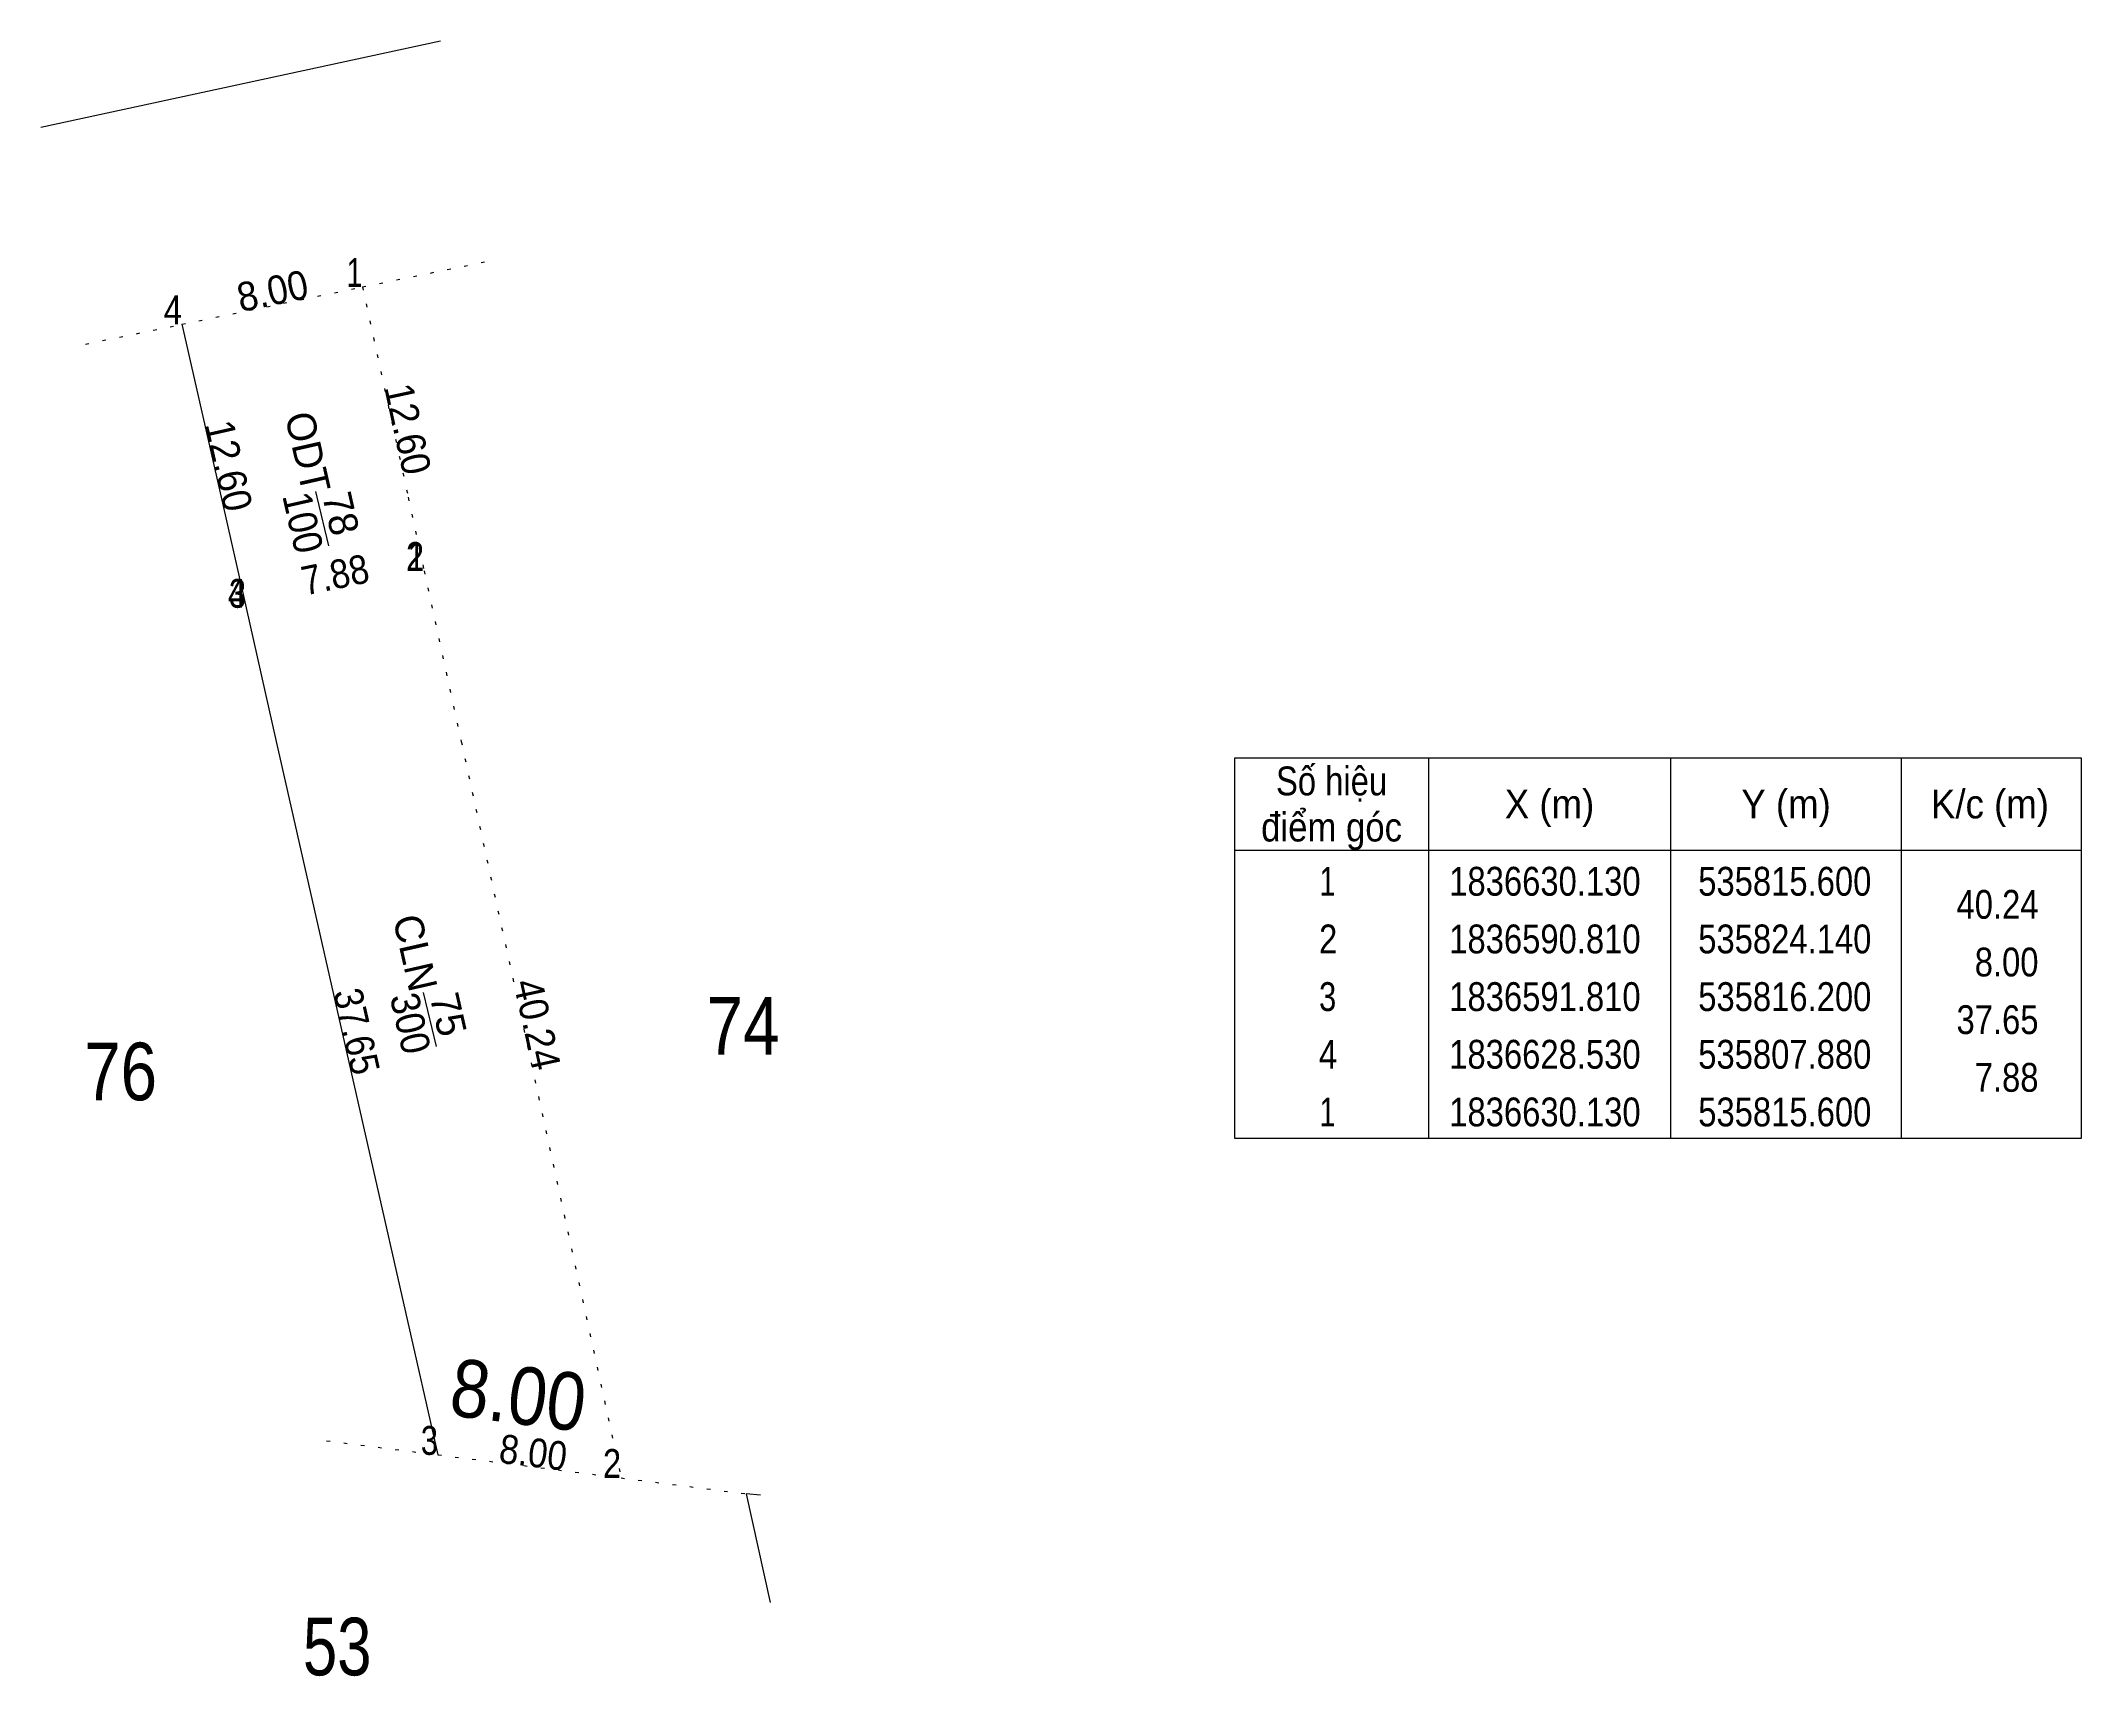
# Model space of a CAD drawing. Header units: metres. Extents: x 535312 to 535887, y 1836524 to 1836667.
# Drawn here: x 535799 to 535887.4, y 1836582.2 to 1836653.1 of the extents above.
import ezdxf
from ezdxf.enums import TextEntityAlignment as Align

# ---------------------------------------------------------------- set-up
doc = ezdxf.new("R2010")
doc.units = ezdxf.units.M
doc.header["$LTSCALE"] = 0.5
doc.linetypes.add('DOTTED', pattern=[1.5, 0.3, -1.2])
for name, color, linetype, lineweight in [('10', 7, 'DOTTED', 13), ('51', 7, 'Continuous', 13), ('63', 7, 'Continuous', 13)]:
    doc.layers.add(name, color=color, linetype=linetype, lineweight=lineweight)

msp = doc.modelspace()

# ---------------------------------------------------------------- linework, layer by layer
at = {"layer": '10'}
for p, q in [((535812.93, 1836642.44), (535818.38, 1836643.56)), ((535805.1, 1836640.82), (535812.93, 1836642.44)), ((535800.92, 1836639.96), (535805.1, 1836640.82)), ((535811.37, 1836592.42), (535816.2, 1836591.81)), ((535816.2, 1836591.81), (535824.14, 1836590.81)), ((535824.14, 1836590.81), (535829.56, 1836590.12))]:
    msp.add_line(p, q, dxfattribs=at)
at = {"layer": '10', "linetype": 'Continuous'}
msp.add_line((535830.18, 1836590.06), (535829.56, 1836590.12), dxfattribs=at)
at = {"layer": '10'}
for points in [[(535812.93, 1836642.44), (535814.91, 1836633.32), (535815.6, 1836630.13)], [(535815.6, 1836630.13), (535817.21, 1836622.73), (535824.14, 1836590.81)]]:
    msp.add_lwpolyline(points, dxfattribs=at)
at = {"layer": '10', "linetype": 'Continuous'}
msp.add_lwpolyline([(535830.18, 1836590.06), (535829.56, 1836590.12), (535830.6, 1836585.41)], dxfattribs=at)
at = {"layer": '51'}
for points in [[(535805.1, 1836640.82), (535806.8, 1836633.32), (535807.88, 1836628.53)], [(535807.88, 1836628.53), (535809.19, 1836622.73), (535816.2, 1836591.81)]]:
    msp.add_lwpolyline(points, dxfattribs=at)
at = {"layer": '63'}
for p, q in [((535798.98, 1836649.37), (535816.31, 1836653.11)), ((535859.14, 1836622.02), (535859.14, 1836605.52)), ((535869.64, 1836622.02), (535869.64, 1836605.52)), ((535879.64, 1836622.02), (535879.64, 1836605.52)), ((535850.74, 1836618.02), (535887.44, 1836618.02)), ((535815.55, 1836611.86), (535816.12, 1836609.51))]:
    msp.add_line(p, q, dxfattribs=at)
msp.add_lwpolyline([(535810.89, 1836633.57), (535810.95, 1836633.32), (535811.46, 1836631.22)], dxfattribs=at)
msp.add_lwpolyline([(535850.74, 1836622.02), (535887.44, 1836622.02), (535887.44, 1836605.52), (535850.74, 1836605.52)], close=True, dxfattribs=at)

# ---------------------------------------------------------------- texts
for s, width, p in [(' 1', 0.75, (535812.93, 1836642.44)), (' 4', 0.85, (535805.1, 1836640.82)), (' 2', 0.85, (535815.6, 1836630.13)), (' 1', 0.75, (535815.6, 1836630.13)), (' 4', 0.85, (535807.88, 1836628.53)), (' 3', 0.8, (535807.88, 1836628.53)), ('40.24', 0.85, (535885.59, 1836615.05)), ('8.00', 0.85, (535885.59, 1836612.55)), ('37.65', 0.85, (535885.59, 1836610.05)), ('7.88', 0.85, (535885.59, 1836607.55)), (' 3', 0.8, (535816.2, 1836591.81)), (' 2', 0.85, (535824.14, 1836590.81))]:
    msp.add_text(s, height=1.25, dxfattribs=dict(at, width=width)).set_placement(p, align=Align.RIGHT)
for s, height, rotation, width, p in [('8.00', 1.25, 11.689, 0.95, (535809.1534, 1836641.661)), ('12.60', 1.25, 282.238, 0.95, (535814.2837, 1836636.1525)), ('12.60', 1.25, 282.746, 0.95, (535806.5214, 1836634.5529)), ('100', 1.25, 282.761, 0.95, (535809.736, 1836632.0931)), ('7.88', 1.25, 11.709, 0.9, (535811.8682, 1836629.3564)), ('7.88', 1.25, 11.709, 0.9, (535811.8682, 1836629.3564)), ('37.65', 1.25, 282.766, 0.9, (535812.0675, 1836610.0331)), ('40.24', 1.25, 282.254, 0.95, (535819.8943, 1836610.3427)), ('300', 1.25, 282.761, 0.95, (535814.396, 1836610.3831)), ('8.00', 2.5, 352.822, 0.9, (535819.5288, 1836593.1686)), ('8.00', 1.25, 352.822, 0.9, (535820.2519, 1836591.2946))]:
    msp.add_text(s, height=height, rotation=rotation, dxfattribs=dict(at, width=width)).set_placement(p, align=Align.CENTER)
for s, p in [('ODT', (535809.9457, 1836635.1431)), ('78', (535811.382, 1836632.4781)), ('CLN', (535814.6032, 1836613.4381)), ('75', (535816.042, 1836610.7681))]:
    msp.add_text(s, height=1.25, rotation=282.761, dxfattribs=at).set_placement(p, align=Align.CENTER)
for s, height, width, p in [('Số hiệu', 1.25, 0.85, (535854.94, 1836620.4)), ('X (m)', 1.25, 0.95, (535864.39, 1836619.4)), ('Y (m)', 1.25, 0.95, (535874.645, 1836619.4)), ('K/c (m)', 1.25, 0.95, (535883.485, 1836619.4)), ('điểm góc', 1.25, 0.9, (535854.94, 1836618.4)), (' 1', 1.25, 0.75, (535854.59, 1836616.05)), ('1836630.130', 1.25, 0.85, (535864.19, 1836616.05)), ('535815.600', 1.25, 0.85, (535874.59, 1836616.05)), (' 2', 1.25, 0.85, (535854.595, 1836613.55)), ('1836590.810', 1.25, 0.85, (535864.19, 1836613.55)), ('535824.140', 1.25, 0.85, (535874.59, 1836613.55)), (' 3', 1.25, 0.8, (535854.585, 1836611.05)), ('1836591.810', 1.25, 0.85, (535864.19, 1836611.05)), ('535816.200', 1.25, 0.85, (535874.59, 1836611.05)), ('74', 2.5, 0.85, (535829.425, 1836609.16)), ('76', 2.5, 0.85, (535802.44, 1836607.18)), (' 4', 1.25, 0.85, (535854.59, 1836608.55)), ('1836628.530', 1.25, 0.85, (535864.19, 1836608.55)), ('535807.880', 1.25, 0.85, (535874.59, 1836608.55)), (' 1', 1.25, 0.75, (535854.59, 1836606.05)), ('1836630.130', 1.25, 0.85, (535864.19, 1836606.05)), ('535815.600', 1.25, 0.85, (535874.59, 1836606.05)), ('53', 2.5, 0.8, (535811.83, 1836582.25))]:
    msp.add_text(s, height=height, dxfattribs=dict(at, width=width)).set_placement(p, align=Align.CENTER)

doc.saveas('drawing.dxf')
